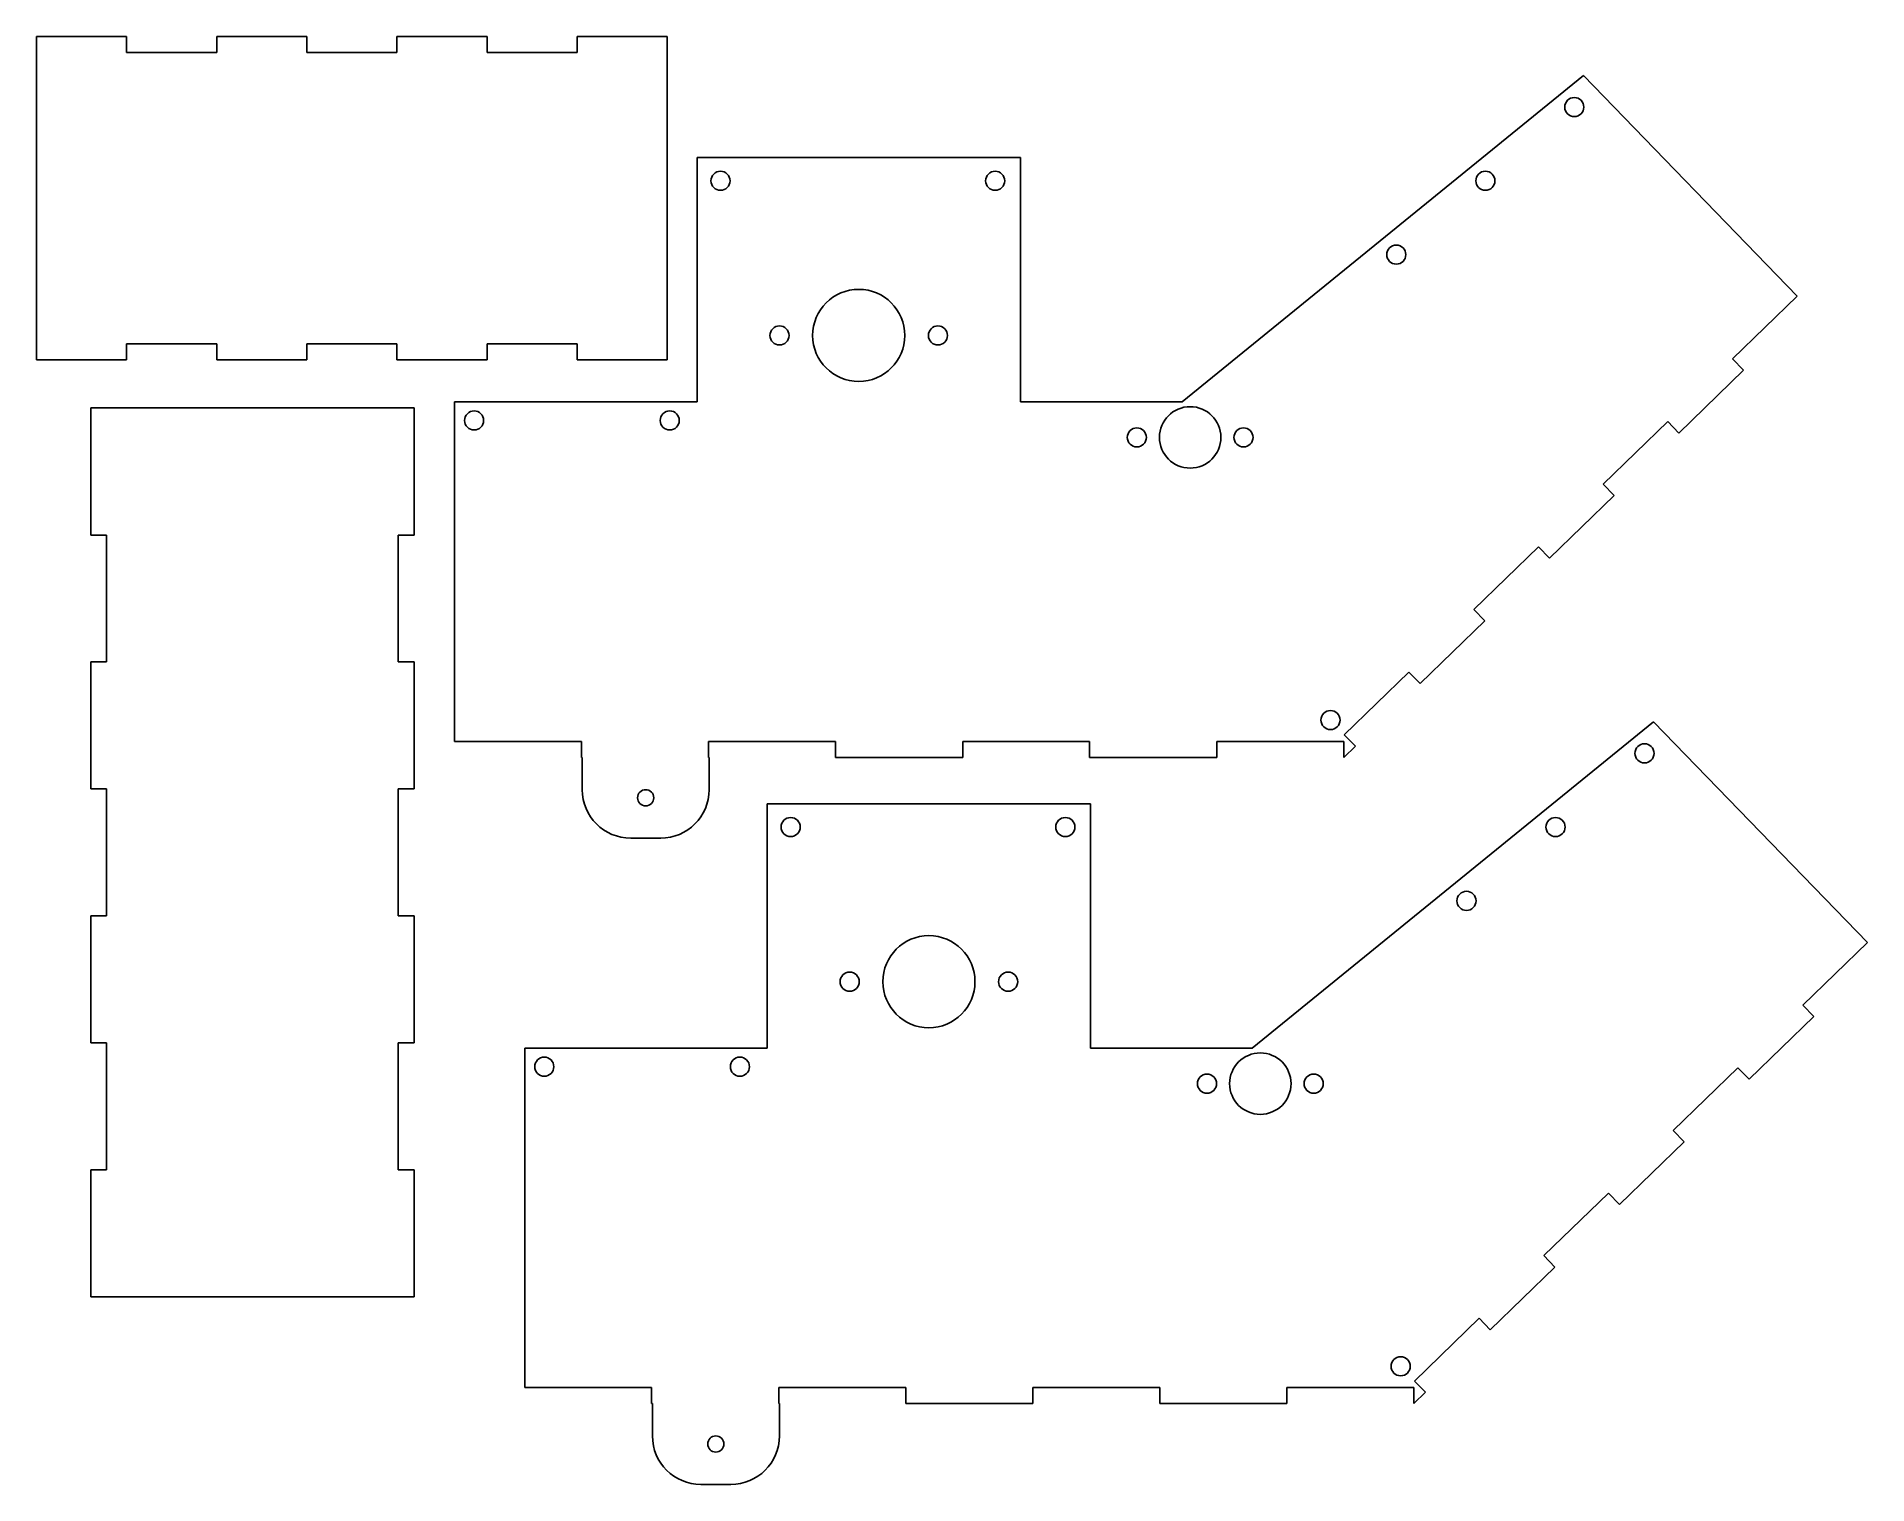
# Model space of a CAD drawing. Header units: inches. Extents: x 0 to 11.5, y 0 to 29.8.
# Drawn here: x 0.2 to 11.52, y 20.86 to 29.82 of the extents above; entities outside this region: 2.
import ezdxf

# ---------------------------------------------------------------- set-up
doc = ezdxf.new("R2010")
doc.units = ezdxf.units.IN
doc.header["$MEASUREMENT"] = 0
doc.styles.add('SLDTEXTSTYLE0', font='TXT', dxfattribs={"width": 0.7})

msp = doc.modelspace()

# ---------------------------------------------------------------- linework, layer by layer
at = {"color": 7, "linetype": 'Continuous', "lineweight": 25}
for p, q in [((0.201, 29.822), (0.201, 27.822)), ((0.758, 29.822), (0.201, 29.822)), ((0.758, 29.822), (0.758, 29.724)), ((1.873, 29.822), (1.315, 29.822)), ((1.315, 29.724), (1.315, 29.822)), ((1.873, 29.822), (1.873, 29.724)), ((2.987, 29.822), (2.43, 29.822)), ((2.43, 29.724), (2.43, 29.822)), ((2.987, 29.822), (2.987, 29.724)), ((3.544, 29.724), (3.544, 29.822)), ((4.101, 29.822), (3.544, 29.822)), ((4.101, 27.822), (4.101, 29.822)), ((0.758, 29.724), (1.315, 29.724)), ((1.873, 29.724), (2.43, 29.724)), ((2.987, 29.724), (3.544, 29.724)), ((9.768, 29.581), (7.286, 27.562)), ((11.091, 28.215), (9.768, 29.581)), ((4.286, 29.073), (4.286, 27.562)), ((6.286, 29.073), (4.286, 29.073)), ((6.286, 27.562), (6.286, 29.073)), ((11.091, 28.215), (10.691, 27.828)), ((1.315, 27.921), (0.758, 27.921)), ((0.758, 27.921), (0.758, 27.822)), ((1.315, 27.822), (1.315, 27.921)), ((2.43, 27.921), (1.873, 27.921)), ((1.873, 27.921), (1.873, 27.822)), ((2.43, 27.822), (2.43, 27.921)), ((3.544, 27.921), (2.987, 27.921)), ((2.987, 27.921), (2.987, 27.822)), ((3.544, 27.822), (3.544, 27.921)), ((0.201, 27.822), (0.758, 27.822)), ((1.315, 27.822), (1.873, 27.822)), ((2.43, 27.822), (2.987, 27.822)), ((3.544, 27.822), (4.101, 27.822)), ((10.359, 27.369), (10.759, 27.757)), ((10.691, 27.828), (10.759, 27.757)), ((0.536, 27.524), (2.536, 27.524)), ((0.536, 26.738), (0.536, 27.524)), ((2.536, 27.524), (2.536, 26.738)), ((2.786, 27.562), (2.786, 25.46)), ((4.286, 27.562), (2.786, 27.562)), ((7.286, 27.562), (6.286, 27.562)), ((10.29, 27.44), (9.89, 27.052)), ((10.359, 27.369), (10.29, 27.44)), ((9.558, 26.594), (9.959, 26.982)), ((9.89, 27.052), (9.959, 26.982)), ((0.634, 26.738), (0.536, 26.738)), ((0.634, 25.953), (0.634, 26.738)), ((2.536, 26.738), (2.437, 26.738)), ((2.437, 26.738), (2.437, 25.953)), ((9.49, 26.665), (9.09, 26.277)), ((9.558, 26.594), (9.49, 26.665)), ((9.09, 26.277), (9.158, 26.207)), ((8.758, 25.819), (9.158, 26.207)), ((0.536, 25.167), (0.536, 25.953)), ((0.536, 25.953), (0.634, 25.953)), ((2.437, 25.953), (2.536, 25.953)), ((2.536, 25.953), (2.536, 25.167)), ((8.689, 25.89), (8.289, 25.502)), ((8.758, 25.819), (8.689, 25.89)), ((10.202, 25.582), (7.72, 23.563)), ((8.289, 25.502), (8.358, 25.432)), ((11.525, 24.216), (10.202, 25.582)), ((3.571, 25.46), (2.786, 25.46)), ((3.571, 25.362), (3.571, 25.46)), ((5.143, 25.46), (4.357, 25.46)), ((4.357, 25.46), (4.357, 25.362)), ((5.143, 25.362), (5.143, 25.46)), ((6.714, 25.46), (5.929, 25.46)), ((5.929, 25.46), (5.929, 25.362)), ((6.714, 25.362), (6.714, 25.46)), ((8.286, 25.46), (7.5, 25.46)), ((7.5, 25.46), (7.5, 25.362)), ((8.286, 25.362), (8.286, 25.46)), ((8.286, 25.362), (8.358, 25.432)), ((3.571, 25.362), (3.576, 25.362)), ((3.576, 25.362), (3.576, 25.162)), ((4.357, 25.362), (4.361, 25.362)), ((4.361, 25.162), (4.361, 25.362)), ((5.143, 25.362), (5.929, 25.362)), ((6.714, 25.362), (7.5, 25.362)), ((0.634, 25.167), (0.536, 25.167)), ((0.634, 24.381), (0.634, 25.167)), ((2.536, 25.167), (2.437, 25.167)), ((2.437, 25.167), (2.437, 24.381)), ((4.72, 25.074), (4.72, 23.563)), ((6.72, 25.074), (4.72, 25.074)), ((6.72, 23.563), (6.72, 25.074)), ((3.876, 24.862), (4.061, 24.862)), ((0.536, 23.596), (0.536, 24.381)), ((0.536, 24.381), (0.634, 24.381)), ((2.437, 24.381), (2.536, 24.381)), ((2.536, 24.381), (2.536, 23.596)), ((11.525, 24.216), (11.125, 23.829)), ((11.125, 23.829), (11.193, 23.758)), ((10.793, 23.371), (11.193, 23.758)), ((0.634, 23.596), (0.536, 23.596)), ((0.634, 22.81), (0.634, 23.596)), ((2.536, 23.596), (2.437, 23.596)), ((2.437, 23.596), (2.437, 22.81)), ((3.22, 23.563), (3.22, 21.462)), ((4.72, 23.563), (3.22, 23.563)), ((7.72, 23.563), (6.72, 23.563)), ((10.724, 23.441), (10.324, 23.054)), ((10.793, 23.371), (10.724, 23.441)), ((10.324, 23.054), (10.392, 22.983)), ((9.992, 22.595), (10.392, 22.983)), ((0.536, 22.024), (0.536, 22.81)), ((0.536, 22.81), (0.634, 22.81)), ((2.437, 22.81), (2.536, 22.81)), ((2.536, 22.81), (2.536, 22.024)), ((9.924, 22.666), (9.523, 22.279)), ((9.992, 22.595), (9.924, 22.666)), ((9.192, 21.82), (9.592, 22.208)), ((9.523, 22.279), (9.592, 22.208)), ((2.536, 22.024), (0.536, 22.024)), ((9.123, 21.891), (8.723, 21.503)), ((9.192, 21.82), (9.123, 21.891)), ((4.005, 21.462), (3.22, 21.462)), ((4.005, 21.363), (4.005, 21.462)), ((5.577, 21.462), (4.791, 21.462)), ((4.791, 21.462), (4.791, 21.363)), ((5.577, 21.363), (5.577, 21.462)), ((7.148, 21.462), (6.362, 21.462)), ((6.362, 21.462), (6.362, 21.363)), ((7.148, 21.363), (7.148, 21.462)), ((8.72, 21.462), (7.934, 21.462)), ((7.934, 21.462), (7.934, 21.363)), ((8.72, 21.363), (8.72, 21.462)), ((8.72, 21.363), (8.791, 21.433)), ((8.723, 21.503), (8.791, 21.433)), ((4.005, 21.363), (4.01, 21.363)), ((4.01, 21.363), (4.01, 21.163)), ((4.791, 21.363), (4.795, 21.363)), ((4.795, 21.163), (4.795, 21.363)), ((5.577, 21.363), (6.362, 21.363)), ((7.148, 21.363), (7.934, 21.363)), ((4.31, 20.863), (4.495, 20.863))]:
    msp.add_line(p, q, dxfattribs=at)
for centre, radius in [((9.712, 29.386), 0.0591), ((4.431, 28.93), 0.0591), ((6.13, 28.93), 0.0591), ((9.162, 28.93), 0.0591), ((8.611, 28.473), 0.0591), ((5.286, 27.973), 0.285), ((4.796, 27.973), 0.0591), ((5.776, 27.973), 0.0591), ((7.336, 27.342), 0.19), ((2.907, 27.447), 0.0591), ((4.117, 27.447), 0.0591), ((7.006, 27.342), 0.0591), ((7.666, 27.342), 0.0591), ((8.204, 25.593), 0.0591), ((10.146, 25.387), 0.0591), ((3.968, 25.112), 0.05), ((4.865, 24.931), 0.0591), ((6.564, 24.931), 0.0591), ((9.596, 24.931), 0.0591), ((9.045, 24.474), 0.0591), ((5.72, 23.974), 0.285), ((5.23, 23.974), 0.0591), ((6.21, 23.974), 0.0591), ((3.341, 23.448), 0.0591), ((4.551, 23.448), 0.0591), ((7.77, 23.343), 0.19), ((7.44, 23.343), 0.0591), ((8.1, 23.343), 0.0591), ((8.638, 21.594), 0.0591), ((4.402, 21.113), 0.05)]:
    msp.add_circle(centre, radius, dxfattribs=at)
for centre, start, end in [((3.876, 25.162), 180, 270), ((4.061, 25.162), 270, 0), ((4.31, 21.163), 180, 270), ((4.495, 21.163), 270, 0)]:
    msp.add_arc(centre, 0.3, start, end, dxfattribs=at)

# ---------------------------------------------------------------- texts
at = {"color": 7, "linetype": 'Continuous', "char_height": 0.346, "attachment_point": 1, "style": 'SLDTEXTSTYLE0'}
for s, insert in [('SOLIDWORKS Educational Product.', (0, 0.965)), ('For Instructional Use Only.', (0, 0.446))]:
    msp.add_mtext(s, dxfattribs=dict(at, insert=insert))

doc.saveas('drawing.dxf')
